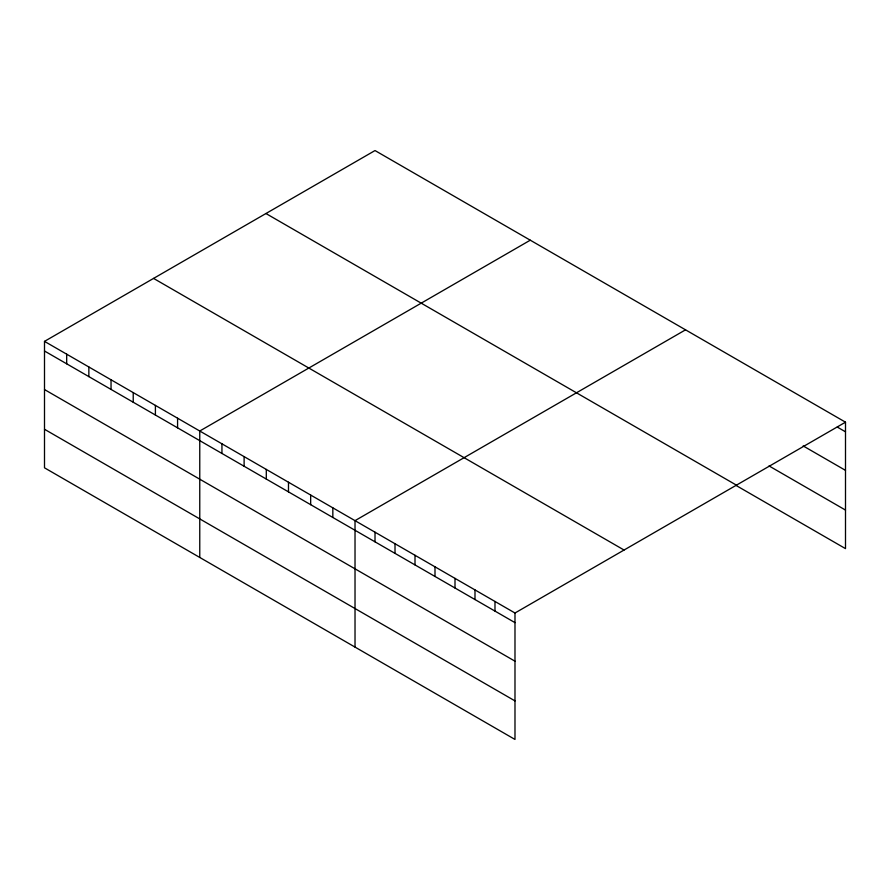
<?xml version="1.0" encoding="UTF-8"?>
<svg xmlns="http://www.w3.org/2000/svg" width="890" height="890" viewBox="0 0 890 890"><rect width="100%" height="100%" fill="white"/><g stroke="black" fill="none" stroke-linecap="round" stroke-linejoin="round"><path stroke-width="1.33" d="M44.5 341.371L514.987 613.01L514.987 739.445L44.5 467.817L44.5 341.371L375.013 150.555L845.5 422.183L845.5 548.629L736.108 485.473M530.273 240.189L199.761 431.016L199.761 557.452M685.534 329.834L355.021 520.65L355.021 647.097M514.987 613.01L845.5 422.183M837.268 427.067L845.5 431.817M803.158 445.923L845.5 470.365M769.049 465.937L845.5 510.081M265.943 213.522L736.431 485.15M153.57 278.403L624.057 550.031M44.5 351.005L514.987 622.644M44.5 389.553L514.987 661.192M44.5 429.269L514.987 700.897M494.985 601.462L494.985 611.096M474.993 589.914L474.993 599.548M455.001 578.378L455.001 588.012M434.999 566.83L434.999 576.464M415.007 555.282L415.007 564.916M395.015 543.734L395.015 553.38M375.013 532.198L375.013 541.832M332.838 507.845L332.838 517.479M310.666 495.04L310.666 504.675M288.482 482.235L288.482 491.87M266.299 469.43L266.299 479.065M244.116 456.626L244.116 466.26M221.944 443.821L221.944 453.455M177.577 418.211L177.577 427.845M155.405 405.406L155.405 415.04M133.222 392.59L133.222 402.236M111.039 379.785L111.039 389.42M88.855 366.98L88.855 376.615M66.683 354.176L66.683 363.81"/></g></svg>
